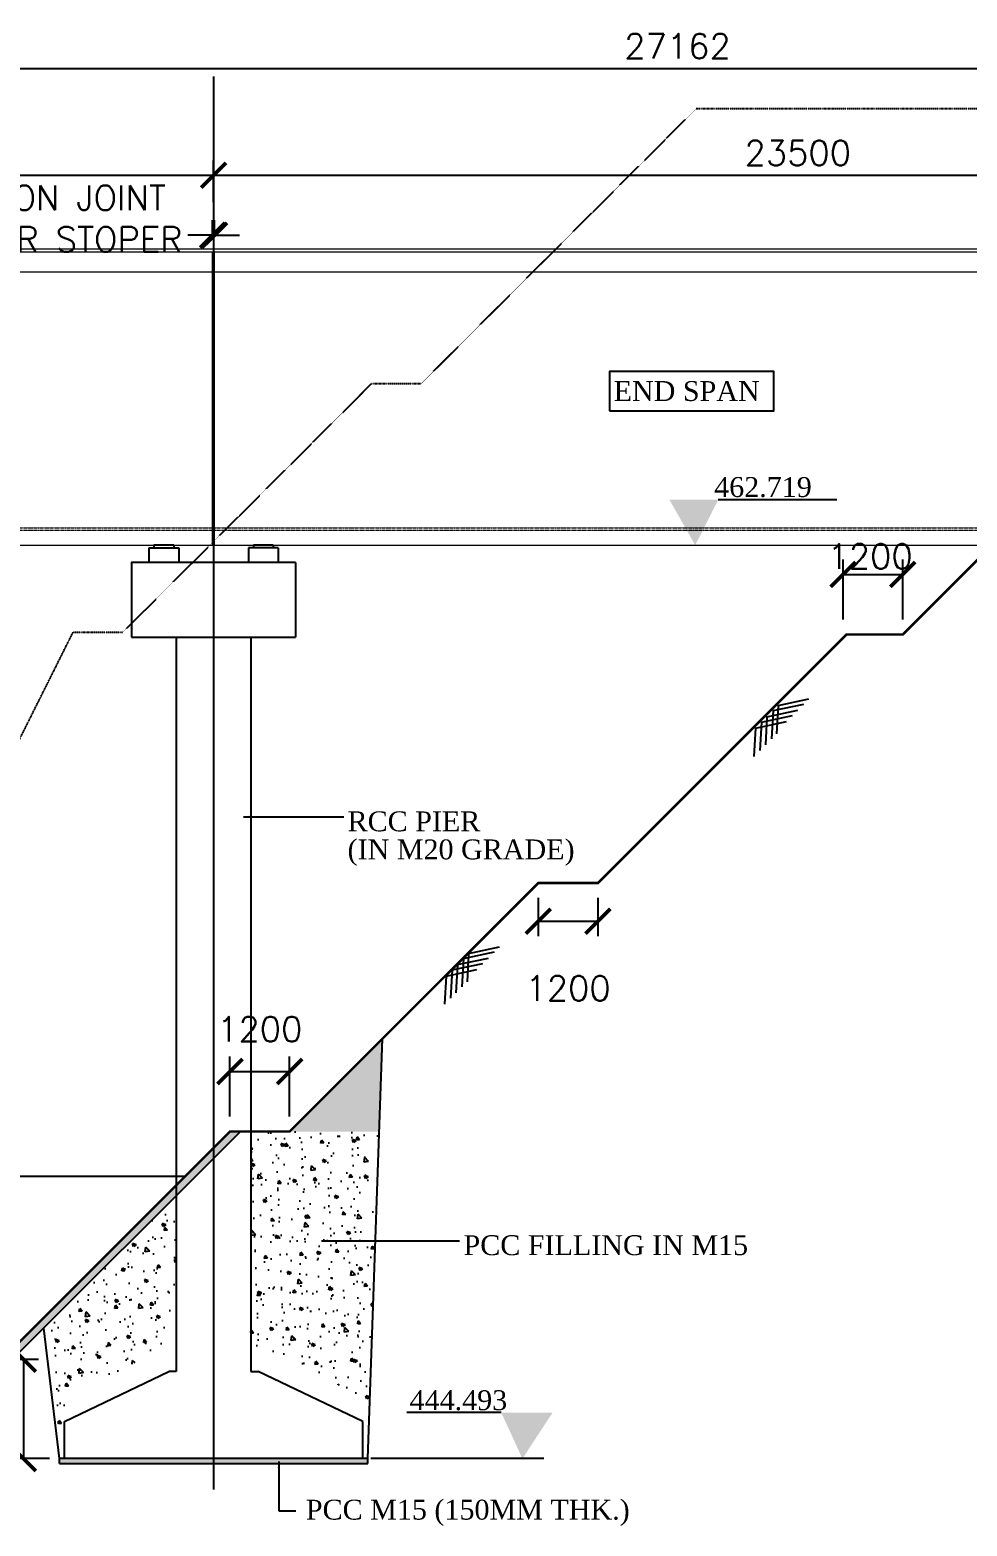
# Model space of a CAD drawing. Header units: inches. Extents: x -400915 to 515323, y 79868 to 577806.
# Drawn here: x -248878 to -230031, y 296797 to 326897 of the extents above; entities that cross this region are included whole.
import ezdxf

# ---------------------------------------------------------------- set-up
doc = ezdxf.new("R2010")
doc.units = ezdxf.units.IN
doc.header["$LTSCALE"] = 0.315
doc.header["$MEASUREMENT"] = 0
for name, pattern in [('ACAD_ISO03W100', [30, 12, -18]), ('CENTER', [50.8, 31.75, -6.35, 6.35, -6.35]), ('HIDDEN', [9.525, 6.35, -3.175])]:
    doc.linetypes.add(name, pattern=pattern)
doc.layers.get('0').update_dxf_attribs({"color": 9})
for name, color, linetype in [('CL', 5, 'CENTER'), ('exg canal', 253, 'Continuous'), ('rec', 7, 'Continuous'), ('stru', 2, 'Continuous')]:
    doc.layers.add(name, color=color, linetype=linetype)
for name, color, linetype, lineweight in [('crass barrier', 1, 'Continuous', 20), ('DIM', 1, 'Continuous', 20), ('RFC', 4, 'Continuous', 40), ('STRUC', 2, 'Continuous', 20)]:
    doc.layers.add(name, color=color, linetype=linetype, lineweight=lineweight)
doc.styles.add('ROMANS', font='ROMANS')
doc.styles.get("Standard").update_dxf_attribs({"font": 'romantic.ttf'})
doc.dimstyles.new('75', dxfattribs={"dimscale": 0, "dimtxt": 2.5, "dimasz": 2.5, "dimexe": 1.5, "dimexo": 1.5, "dimgap": 1, "dimtad": 1, "dimdec": 0, "dimzin": 0, "dimdsep": 46, "dimtxsty": 'ROMANS', "dimblk": 'ARCHTICK', "dimcen": -0.75, "dimclrd": 1, "dimclre": 1, "dimclrt": 3, "dimadec": 0, "dimazin": 0, "dimtfac": 1, "dimtdec": 0, "dimtofl": 0, "dimtmove": 0, "dimatfit": 3, "dimfxl": 1, "dimtolj": 1, "dimtzin": 0, "dimarcsym": 0})
doc.dimstyles.new('kri', dxfattribs={"dimtxt": 150, "dimasz": 125, "dimexe": 0.18, "dimexo": 0.0625, "dimgap": 0.09, "dimtad": 1, "dimdec": 0, "dimrnd": 1, "dimzin": 0, "dimdsep": 46, "dimtxsty": 'Standard', "dimblk": 'OBLIQUE', "dimcen": 0.09, "dimclrd": 1, "dimclre": 5, "dimclrt": 3, "dimadec": 0, "dimazin": 0, "dimtfac": 1, "dimtdec": 0, "dimtofl": 0, "dimtmove": 2, "dimatfit": 3, "dimfxl": 1, "dimtolj": 1, "dimtzin": 0, "dimarcsym": 0})

# ---------------------------------------------------------------- blocks, each defined once
blk = doc.blocks.new('_ArchTick')
at = {"layer": 'crass barrier', "color": 0, "const_width": 0.15}
blk.add_lwpolyline([(-0.5, -0.5), (0.5, 0.5)], dxfattribs=at)
blk = doc.blocks.new('*D209')
at = {"layer": 'Defpoints', "color": 0, "linetype": 'Continuous', "transparency": 16777216}
for p in [(-222273, 326119), (-249435, 325647), (-222273, 325218)]:
    blk.add_point(p, dxfattribs=at)
at = {"layer": 'STRUC', "color": 1, "linetype": 'Continuous', "lineweight": -2, "transparency": 16777216}
for p, q in [((-249435, 325947), (-249435, 326419)), ((-222273, 325518), (-222273, 326419)), ((-249435, 326119), (-222273, 326119))]:
    blk.add_line(p, q, dxfattribs=at)
at = {"layer": 'STRUC', "color": 1, "linetype": 'Continuous', "lineweight": -2, "transparency": 16777216, "xscale": 500, "yscale": 500, "zscale": 500, "rotation": 180}
blk.add_blockref('_ArchTick', (-249435, 326119), dxfattribs=at)
at = {"layer": 'STRUC', "color": 1, "linetype": 'Continuous', "lineweight": -2, "transparency": 16777216, "xscale": 500, "yscale": 500, "zscale": 500}
blk.add_blockref('_ArchTick', (-222273, 326119), dxfattribs=at)
at = {"layer": 'STRUC', "color": 3, "linetype": 'Continuous', "transparency": 16777216, "insert": (-235854, 326569), "char_height": 500, "attachment_point": 5, "style": 'ROMANS'}
blk.add_mtext('\\A1;27162', dxfattribs=at)
blk = doc.blocks.new('*D211')
at = {"layer": 'Defpoints', "color": 0, "linetype": 'Continuous', "transparency": 16777216}
for p in [(-245185, 323972), (-268685, 323129), (-245185, 323129)]:
    blk.add_point(p, dxfattribs=at)
at = {"layer": 'STRUC', "color": 1, "linetype": 'Continuous', "lineweight": -2, "transparency": 16777216}
for p, q in [((-268685, 323429), (-268685, 324272)), ((-245185, 323429), (-245185, 324272)), ((-268685, 323972), (-245185, 323972))]:
    blk.add_line(p, q, dxfattribs=at)
at = {"layer": 'STRUC', "color": 1, "linetype": 'Continuous', "lineweight": -2, "transparency": 16777216, "xscale": 500, "yscale": 500, "zscale": 500, "rotation": 180}
blk.add_blockref('_ArchTick', (-268685, 323972), dxfattribs=at)
at = {"layer": 'STRUC', "color": 1, "linetype": 'Continuous', "lineweight": -2, "transparency": 16777216, "xscale": 500, "yscale": 500, "zscale": 500}
blk.add_blockref('_ArchTick', (-245185, 323972), dxfattribs=at)
at = {"layer": 'STRUC', "color": 3, "linetype": 'Continuous', "transparency": 16777216, "insert": (-256935, 324422), "char_height": 500, "attachment_point": 5, "style": 'ROMANS'}
blk.add_mtext('\\A1;23500', dxfattribs=at)
blk = doc.blocks.new('*D212')
at = {"layer": 'Defpoints', "color": 0, "linetype": 'Continuous', "transparency": 16777216}
for p in [(-221685, 323972), (-245185, 323129), (-221685, 322492)]:
    blk.add_point(p, dxfattribs=at)
at = {"layer": 'STRUC', "color": 1, "linetype": 'Continuous', "lineweight": -2, "transparency": 16777216}
for p, q in [((-245185, 323429), (-245185, 324272)), ((-221685, 322792), (-221685, 324272)), ((-245185, 323972), (-221685, 323972))]:
    blk.add_line(p, q, dxfattribs=at)
at = {"layer": 'STRUC', "color": 1, "linetype": 'Continuous', "lineweight": -2, "transparency": 16777216, "xscale": 500, "yscale": 500, "zscale": 500, "rotation": 180}
blk.add_blockref('_ArchTick', (-245185, 323972), dxfattribs=at)
at = {"layer": 'STRUC', "color": 1, "linetype": 'Continuous', "lineweight": -2, "transparency": 16777216, "xscale": 500, "yscale": 500, "zscale": 500}
blk.add_blockref('_ArchTick', (-221685, 323972), dxfattribs=at)
at = {"layer": 'STRUC', "color": 3, "linetype": 'Continuous', "transparency": 16777216, "insert": (-233435, 324422), "char_height": 500, "attachment_point": 5, "style": 'ROMANS'}
blk.add_mtext('\\A1;23500', dxfattribs=at)
blk = doc.blocks.new('*D236')
at = {"layer": 'Defpoints', "color": 0, "linetype": 'Continuous', "transparency": 16777216}
for p in [(-249435, 300154), (-249008, 298154), (-248185, 298154)]:
    blk.add_point(p, dxfattribs=at)
at = {"layer": 'STRUC', "color": 1, "linetype": 'Continuous', "lineweight": -2, "transparency": 16777216}
for p, q in [((-249135, 300154), (-248708, 300154)), ((-249008, 300154), (-249008, 298154)), ((-248485, 298154), (-249308, 298154))]:
    blk.add_line(p, q, dxfattribs=at)
at = {"layer": 'STRUC', "color": 1, "linetype": 'Continuous', "lineweight": -2, "transparency": 16777216, "xscale": 500, "yscale": 500, "zscale": 500}
for p, rotation in [((-249008, 300154), 90), ((-249008, 298154), 270)]:
    blk.add_blockref('_ArchTick', p, dxfattribs=dict(at, rotation=rotation))
at = {"layer": 'STRUC', "color": 3, "linetype": 'Continuous', "transparency": 16777216, "insert": (-250358, 299154), "char_height": 500, "attachment_point": 5, "rotation": 90, "style": 'ROMANS'}
blk.add_mtext('\\A1;2000', dxfattribs=at)
blk = doc.blocks.new('_Oblique')
at = {"color": 0, "linetype": 'ByBlock', "lineweight": -2}
blk.add_line((-0.5, -0.5), (0.5, 0.5), dxfattribs=at)
blk = doc.blocks.new('*D217')
at = {"layer": 'Defpoints', "color": 0, "linetype": 'Continuous', "transparency": 16777216}
for p in [(-245205, 322768), (-245205, 322430), (-245165, 322430)]:
    blk.add_point(p, dxfattribs=at)
at = {"layer": 'STRUC', "color": 1, "linetype": 'Continuous', "lineweight": -2, "transparency": 16777216}
for p, q in [((-245205, 322730), (-245205, 323068)), ((-245165, 322730), (-245165, 323068)), ((-245205, 322768), (-245705, 322768)), ((-245165, 322768), (-244665, 322768))]:
    blk.add_line(p, q, dxfattribs=at)
at = {"layer": 'STRUC', "color": 1, "linetype": 'Continuous', "lineweight": -2, "transparency": 16777216, "xscale": 500, "yscale": 500, "zscale": 500}
blk.add_blockref('_ArchTick', (-245205, 322768), dxfattribs=at)
at = {"layer": 'STRUC', "color": 1, "linetype": 'Continuous', "lineweight": -2, "transparency": 16777216, "xscale": 500, "yscale": 500, "zscale": 500, "rotation": 180}
blk.add_blockref('_ArchTick', (-245165, 322768), dxfattribs=at)
at = {"layer": 'STRUC', "color": 3, "linetype": 'Continuous', "transparency": 16777216, "insert": (-249227, 323101), "char_height": 500, "attachment_point": 5, "style": 'ROMANS'}
blk.add_mtext('\\A1; EXPANSION JOINT \\PWITH WATER STOPER', dxfattribs=at)
blk = doc.blocks.new('*D196')
at = {"layer": 'Defpoints', "color": 0, "linetype": 'Continuous', "transparency": 16777216}
for p in [(-238655, 309734), (-237455, 309734), (-237455, 308967)]:
    blk.add_point(p, dxfattribs=at)
at = {"layer": 'STRUC', "color": 1, "linetype": 'Continuous', "lineweight": -2, "transparency": 16777216}
for p, q in [((-238655, 309434), (-238655, 308667)), ((-237455, 309434), (-237455, 308667)), ((-238655, 308967), (-237455, 308967))]:
    blk.add_line(p, q, dxfattribs=at)
at = {"layer": 'STRUC', "color": 1, "linetype": 'Continuous', "lineweight": -2, "transparency": 16777216, "xscale": 500, "yscale": 500, "zscale": 500, "rotation": 180}
blk.add_blockref('_ArchTick', (-238655, 308967), dxfattribs=at)
at = {"layer": 'STRUC', "color": 1, "linetype": 'Continuous', "lineweight": -2, "transparency": 16777216, "xscale": 500, "yscale": 500, "zscale": 500}
blk.add_blockref('_ArchTick', (-237455, 308967), dxfattribs=at)
at = {"layer": 'STRUC', "color": 3, "linetype": 'Continuous', "transparency": 16777216, "insert": (-238055, 307617), "char_height": 500, "attachment_point": 5, "style": 'ROMANS'}
blk.add_mtext('\\A1;1200', dxfattribs=at)
blk = doc.blocks.new('*D197')
at = {"layer": 'Defpoints', "color": 0, "linetype": 'Continuous', "transparency": 16777216}
for p in [(-243655, 305943), (-244855, 304734), (-243655, 304734)]:
    blk.add_point(p, dxfattribs=at)
at = {"layer": 'STRUC', "color": 1, "linetype": 'Continuous', "lineweight": -2, "transparency": 16777216}
for p, q in [((-244855, 305034), (-244855, 306243)), ((-243655, 305034), (-243655, 306243)), ((-244855, 305943), (-243655, 305943))]:
    blk.add_line(p, q, dxfattribs=at)
at = {"layer": 'STRUC', "color": 1, "linetype": 'Continuous', "lineweight": -2, "transparency": 16777216, "xscale": 500, "yscale": 500, "zscale": 500, "rotation": 180}
blk.add_blockref('_ArchTick', (-244855, 305943), dxfattribs=at)
at = {"layer": 'STRUC', "color": 1, "linetype": 'Continuous', "lineweight": -2, "transparency": 16777216, "xscale": 500, "yscale": 500, "zscale": 500}
blk.add_blockref('_ArchTick', (-243655, 305943), dxfattribs=at)
at = {"layer": 'STRUC', "color": 3, "linetype": 'Continuous', "transparency": 16777216, "insert": (-244255, 306793), "char_height": 500, "attachment_point": 5, "style": 'ROMANS'}
blk.add_mtext('\\A1;1200', dxfattribs=at)
blk = doc.blocks.new('*D198')
at = {"layer": 'Defpoints', "color": 0, "linetype": 'Continuous', "transparency": 16777216}
for p in [(-231324, 315943), (-232524, 314734), (-231324, 314734)]:
    blk.add_point(p, dxfattribs=at)
at = {"layer": 'STRUC', "color": 1, "linetype": 'Continuous', "lineweight": -2, "transparency": 16777216}
for p, q in [((-232524, 315034), (-232524, 316243)), ((-231324, 315034), (-231324, 316243)), ((-232524, 315943), (-231324, 315943))]:
    blk.add_line(p, q, dxfattribs=at)
at = {"layer": 'STRUC', "color": 1, "linetype": 'Continuous', "lineweight": -2, "transparency": 16777216, "xscale": 500, "yscale": 500, "zscale": 500, "rotation": 180}
blk.add_blockref('_ArchTick', (-232524, 315943), dxfattribs=at)
at = {"layer": 'STRUC', "color": 1, "linetype": 'Continuous', "lineweight": -2, "transparency": 16777216, "xscale": 500, "yscale": 500, "zscale": 500}
blk.add_blockref('_ArchTick', (-231324, 315943), dxfattribs=at)
at = {"layer": 'STRUC', "color": 3, "linetype": 'Continuous', "transparency": 16777216, "insert": (-231981, 316305), "char_height": 500, "attachment_point": 5, "style": 'ROMANS'}
blk.add_mtext('\\A1;1200', dxfattribs=at)

msp = doc.modelspace()

# ---------------------------------------------------------------- hatches: boundary and pattern name
at = {"layer": 'rec', "ltscale": 0.5}
h = msp.add_hatch(dxfattribs=at)
h.set_pattern_fill('AR-CONC', color=256, scale=100, style=0)
h.set_pattern_definition([(50, (-306980.1, 2758.6), (717.2602, -62.7521), [75, -825]), (355, (-306980.1, 2758.6), (-138.7513, 752.1921), [60, -660]), (100.4514, (-306920.3, 2753.36), (578.5094, 689.4395), [63.7402, -701.1421]), (46.1842, (-306980.1, 2958.6), (1067.241, -165.519), [112.5, -1237.5]), (96.6356, (-306891.1, 2944.8), (934.6627, 974.118), [95.6103, -1051.713]), (351.1842, (-306980.1, 2958.6), (934.662, 974.1186), [90, -990]), (21, (-306880.1, 2908.6), (596.907, -402.6189), [75, -825]), (326, (-306880.1, 2908.6), (243.3153, 725.15), [60, -660]), (71.4514, (-306830.34, 2875.04), (840.2226, 322.5305), [63.7402, -701.1421]), (37.5, (-306980.08, 2758.6), (12.15986, 332.89385), [0, -652, 0, -670, 0, -662.5]), (7.5, (-306980.08, 2758.6), (263.06954, 394.4117), [0, -382, 0, -637, 0, -252.5]), (327.5, (-307203.08, 2758.6), (533.82244, -22.55487), [0, -250, 0, -780, 0, -1035]), (317.5, (-307303.1, 2758.6), (583.1862, 100.105), [0, -325, 0, -518, 0, -735])])
h.paths.add_polyline_path([(-272085.5, 306604.9), (-272014.8, 304734.2), (-270214.8, 304734.2)])
h.paths.add_polyline_path([(-241784, 306604.9), (-243654.8, 304734.2), (-241854.8, 304734.2)])
h = msp.add_hatch(dxfattribs=at)
h.set_pattern_fill('AR-SAND', color=256, scale=100, style=0)
h.set_pattern_definition([(37.5, (-306980.08, 2758.59), (-6.299336, 192.68238), [0, -152, 0, -170, 0, -162.5]), (7.5, (-306980.08, 2758.6), (176.97767, 282.2146), [0, -82, 0, -137, 0, -52.5]), (327.5, (-307103.08, 2758.59), (311.41419, 0.565905), [0, -50, 0, -180, 0, -235]), (317.5, (-307103.08, 2758.6), (300.61266, 87.76756), [0, -25, 0, -118, 0, -135])])
h.paths.add_polyline_path([(-269014.8, 304734.2), (-269226.9, 304734.2), (-268684.8, 304192), (-268684.8, 304404.2)])
h.paths.add_polyline_path([(-268684.8, 304404.2), (-268684.8, 304192), (-267934.8, 303442), (-267934.8, 303654.2)])
h.paths.add_polyline_path([(-267934.8, 303654.2), (-267934.8, 303442), (-264496.9, 300004.2), (-249372.6, 300004.2), (-245934.8, 303442), (-245934.8, 303654.2), (-249434.8, 300154.2), (-264434.8, 300154.2)])
h.paths.add_polyline_path([(-245184.8, 304192), (-245184.8, 304404.2), (-245934.8, 303654.2), (-245934.8, 303442)])
h.paths.add_polyline_path([(-244642.6, 304734.2), (-244854.8, 304734.2), (-245184.8, 304404.2), (-245184.8, 304192)])
h.paths.add_polyline_path([(-264361.5, 298628), (-264361.5, 300180.3), (-263761.5, 300180.3), (-263761.5, 298628)], flags=9)
h.paths.add_polyline_path([(-250508.1, 298628), (-250508.1, 300180.3), (-249908.1, 300180.3), (-249908.1, 298628)], flags=9)
h = msp.add_hatch(dxfattribs=at)
h.set_pattern_fill('AR-CONC', color=256, scale=100, style=0)
h.set_pattern_definition([(130, (-206889.47, 2758.6), (-717.2602, -62.7521), [75, -825]), (185, (-206889.5, 2758.6), (138.7513, 752.1921), [60, -660]), (79.5486, (-206949.24, 2753.36), (-578.5094, 689.4395), [63.7402, -701.1421]), (133.8158, (-206889.5, 2958.6), (-1067.241, -165.519), [112.5, -1237.5]), (83.3644, (-206978.4, 2944.8), (-934.6627, 974.118), [95.6103, -1051.713]), (188.8158, (-206889.5, 2958.6), (-934.662, 974.1186), [90, -990]), (159, (-206989.47, 2908.6), (-596.907, -402.6189), [75, -825]), (214, (-206989.5, 2908.6), (-243.3153, 725.15), [60, -660]), (108.5486, (-207039.2, 2875.04), (-840.2226, 322.5305), [63.7402, -701.1421]), (142.5, (-206889.47, 2758.6), (-12.15986, 332.89385), [0, -652, 0, -670, 0, -662.5]), (172.5, (-206889.47, 2758.6), (-263.06954, 394.4117), [0, -382, 0, -637, 0, -252.5]), (212.5, (-206666.47, 2758.6), (-533.82244, -22.55487), [0, -250, 0, -780, 0, -1035]), (222.5, (-206566.47, 2758.6), (-583.1862, 100.105), [0, -325, 0, -518, 0, -735])])
h.paths.add_polyline_path([(-245934.8, 303442), (-245934.8, 300404.2), (-246084.8, 300404.2), (-248184.8, 299404.2), (-248184.8, 298654.2), (-248284.8, 298654.2), (-248597, 300779.8)])
h.paths.add_polyline_path([(-244434.8, 304734.2), (-241854.8, 304734.2), (-242084.8, 298654.2), (-242184.8, 298654.2), (-242184.8, 299404.2), (-244284.8, 300404.2), (-244434.8, 300404.2)])
h = msp.add_hatch(dxfattribs=at)
h.set_pattern_fill('AR-CONC', color=6, scale=30, style=0)
h.set_pattern_definition([(130, (-206889.47, 2258.59), (-215.17805, -18.82564), [22.5, -247.5]), (185, (-206889.47, 2258.59), (41.6254, 225.65764), [18, -198]), (79.5486, (-206907.4, 2257.02), (-173.55281, 206.83186), [19.12206, -210.34263]), (133.8158, (-206889.47, 2318.6), (-320.17231, -49.6557), [33.75, -371.25]), (83.3644, (-206916.15, 2314.45), (-280.3988, 292.23536), [28.6831, -315.5139]), (188.8158, (-206889.47, 2318.6), (-280.3986, 292.23558), [27, -297]), (159, (-206919.47, 2303.59), (-179.07212, -120.78567), [22.5, -247.5]), (214, (-206919.47, 2303.59), (-72.9946, 217.54501), [18, -198]), (108.5486, (-206934.39, 2293.52), (-252.06679, 96.75915), [19.12206, -210.34263]), (142.5, (-206889.47, 2258.59), (-3.647957, 99.868156), [0, -195.6, 0, -201, 0, -198.75]), (172.5, (-206889.47, 2258.59), (-78.92086, 118.323514), [0, -114.6, 0, -191.1, 0, -75.75]), (212.5, (-206822.57, 2258.59), (-160.14673, -6.766462), [0, -75, 0, -234, 0, -310.5]), (222.5, (-206792.57, 2258.59), (-174.95585, 30.031495), [0, -97.5, 0, -155.4, 0, -220.5])])
h.paths.add_polyline_path([(-245184.8, 298154.2), (-242084.8, 298154.2), (-242084.8, 298054.2), (-245184.8, 298054.2)])
h.paths.add_polyline_path([(-248284.8, 298154.2), (-245184.8, 298154.2), (-245184.8, 298054.2), (-248284.8, 298054.2)])

# ---------------------------------------------------------------- linework, layer by layer
for p, q in [((-235034, 317447.3), (-232651.6, 317447.3)), ((-239398.3, 299079.4), (-241299.6, 299079.4))]:
    msp.add_line(p, q)
at = {"layer": 'CL'}
for p, q in [((-245184.8, 325957.3), (-245184.8, 297530.2)), ((-268114.8, 303834.2), (-245754.8, 303834.2))]:
    msp.add_line(p, q, dxfattribs=at)
at = {"layer": 'DIM'}
for points in [[(-235034, 317447.3), (-236019.4, 317449.6), (-235497.2, 316530.2)], [(-239398.3, 299079.4), (-238364.3, 299081.9), (-238973.7, 298154.2)]]:
    msp.add_solid(points, dxfattribs=at)
at = {"layer": 'exg canal', "linetype": 'ACAD_ISO03W100', "ltscale": 0.5}
for p, q in [((-241008.5, 319781.2), (-235473.5, 325316.2)), ((-235473.5, 325316.2), (-199854.6, 325316.2)), ((-247008.5, 314781.2), (-242008.5, 319781.2)), ((-242008.5, 319781.2), (-241008.5, 319781.2)), ((-250508.5, 309781.2), (-248008.5, 314781.2)), ((-248008.5, 314781.2), (-247008.5, 314781.2))]:
    msp.add_line(p, q, dxfattribs=at)
at = {"layer": 'rec', "ltscale": 0.5}
for p, q in [((-235939.5, 324850.2), (-235939.5, 324850.2)), ((-242084.8, 298154.2), (-241784, 306604.9)), ((-249372.6, 300004.2), (-244642.6, 304734.2)), ((-248284.8, 298154.2), (-248597, 300779.8)), ((-238541.2, 298154.2), (-242021.5, 298154.2))]:
    msp.add_line(p, q, dxfattribs=at)
at = {"layer": 'rec', "ltscale": 0.5, "const_width": 50}
for points in [[(-256934.8, 300154.2), (-249434.8, 300154.2), (-244854.8, 304734.2), (-243654.8, 304734.2), (-238654.8, 309734.2), (-237454.8, 309734.2), (-232454.8, 314734.2), (-231324.2, 314734.2), (-226324.2, 319734.2), (-223324.2, 319734.2), (-214951.2, 325316.2), (-183551, 325316.2)], [(-256934.8, 300154.2), (-249434.8, 300154.2), (-244854.8, 304734.2), (-243654.8, 304734.2), (-238654.8, 309734.2), (-237454.8, 309734.2), (-232454.8, 314734.2), (-231324.2, 314734.2), (-226324.2, 319734.2), (-223324.2, 319734.2), (-214951.2, 325316.2), (-182000.3, 325316.2)]]:
    msp.add_lwpolyline(points, dxfattribs=at)
at = {"layer": 'rec', "ltscale": 0.5}
msp.add_lwpolyline([(-237222.9, 319231.4), (-233916.1, 319231.4), (-233916.1, 320023.6), (-237222.9, 320023.6)], close=True, dxfattribs=at)
at = {"layer": 'RFC', "lineweight": 15}
for p, q in [((-292184.8, 322492.2), (-221684.8, 322492.2)), ((-268664.8, 322430.2), (-245204.8, 322430.2)), ((-245204.8, 316530.2), (-245204.8, 322430.2)), ((-245164.8, 322430.2), (-221684.8, 322430.2)), ((-245164.8, 316530.2), (-245164.8, 322430.2)), ((-268664.8, 322030.2), (-245204.8, 322030.2)), ((-245164.8, 322030.2), (-221684.8, 322030.2)), ((-268664.8, 316530.2), (-245204.8, 316530.2)), ((-245164.8, 316530.2), (-221684.8, 316530.2))]:
    msp.add_line(p, q, dxfattribs=at)
at = {"layer": 'RFC', "linetype": 'HIDDEN', "lineweight": 15}
for p, q in [((-292184.8, 316880.2), (-245204.8, 316880.2)), ((-292184.8, 316830.2), (-245204.8, 316830.2)), ((-245164.8, 316880.2), (-221684.8, 316880.2)), ((-245164.8, 316830.2), (-221684.8, 316830.2))]:
    msp.add_line(p, q, dxfattribs=at)
at = {"layer": 'stru'}
for p, q in [((-246484.8, 316480.2), (-245884.8, 316480.2)), ((-246484.8, 316480.2), (-246484.8, 316180.2)), ((-246384.8, 316530.2), (-246384.8, 316480.2)), ((-245984.8, 316530.2), (-246384.8, 316530.2)), ((-245984.8, 316530.2), (-245984.8, 316480.2)), ((-245984.8, 316530.2), (-245984.8, 316480.2)), ((-245884.8, 316480.2), (-245884.8, 316180.2)), ((-243884.8, 316480.2), (-244484.8, 316480.2)), ((-244484.8, 316480.2), (-244484.8, 316180.2)), ((-244384.8, 316530.2), (-244384.8, 316480.2)), ((-243984.8, 316530.2), (-244384.8, 316530.2)), ((-243984.8, 316530.2), (-243984.8, 316480.2)), ((-243884.8, 316480.2), (-243884.8, 316180.2)), ((-243534.8, 316180.2), (-243534.8, 314680.2)), ((-246834.8, 314680.2), (-243534.8, 314680.2)), ((-245934.8, 314680.2), (-245934.8, 299904.2)), ((-244434.8, 314680.2), (-244434.8, 299904.2)), ((-248184.8, 298904.2), (-246084.8, 299904.2)), ((-245934.8, 299904.2), (-246084.8, 299904.2)), ((-244434.8, 299904.2), (-244284.8, 299904.2)), ((-242184.8, 298904.2), (-244284.8, 299904.2)), ((-248184.8, 298154.2), (-248184.8, 298904.2)), ((-242184.8, 298154.2), (-242184.8, 298904.2)), ((-242084.8, 298154.2), (-248284.8, 298154.2)), ((-248284.8, 298054.2), (-248284.8, 298154.2)), ((-248284.8, 298054.2), (-242084.8, 298054.2)), ((-242084.8, 298054.2), (-242084.8, 298154.2))]:
    msp.add_line(p, q, dxfattribs=at)
at = {"layer": 'stru', "color": 3}
for p, q in [((-233830.4, 313303.5), (-233209.9, 313436.7)), ((-234162.7, 312971.2), (-233542.1, 313104.5)), ((-234054.8, 313079.1), (-234087.9, 312511.3)), ((-234054.8, 313079.1), (-233434.2, 313212.4)), ((-233932.1, 313201.8), (-233965.2, 312634)), ((-233932.1, 313201.8), (-233311.6, 313335)), ((-233830.4, 313303.5), (-233863.5, 312735.7)), ((-234285.2, 312848.7), (-234318.3, 312280.9)), ((-234285.2, 312848.7), (-233664.7, 312981.9)), ((-234162.7, 312971.2), (-234195.8, 312403.4)), ((-240278.9, 308092.3), (-239658.4, 308225.6)), ((-240156.2, 308215), (-239535.7, 308348.2)), ((-240054.5, 308316.7), (-240087.7, 307748.9)), ((-240054.5, 308316.7), (-239434, 308449.9)), ((-240509.3, 307861.9), (-239888.8, 307995.1)), ((-240386.8, 307984.4), (-240419.9, 307416.6)), ((-240386.8, 307984.4), (-239766.3, 308117.7)), ((-240278.9, 308092.3), (-240312, 307524.5)), ((-240156.2, 308215), (-240189.4, 307647.2)), ((-240509.3, 307861.9), (-240542.5, 307294.1))]:
    msp.add_line(p, q, dxfattribs=at)
at = {"layer": 'stru'}
msp.add_lwpolyline([(-243534.8, 316180.2), (-244184.8, 316180.2), (-245184.8, 316180.2), (-246184.8, 316180.2), (-246834.8, 316180.2), (-246834.8, 315430.2), (-246834.8, 314680.2)], dxfattribs=at)

# ---------------------------------------------------------------- texts
for s, p in [('END SPAN', (-237138.5, 319432.3)), ('462.719', (-235117.1, 317500.8)), ('RCC PIER', (-242489.2, 310775.4)), ('(IN M20 GRADE)', (-242489.2, 310210.2)), ('PCC FILLING IN M15', (-240157.7, 302248.7)), ('444.493', (-241242.6, 299129.9)), ('PCC M15 (150MM THK.)', (-243328.3, 296927.1))]:
    msp.add_text(s, height=400, dxfattribs=at).set_placement(p)

# ---------------------------------------------------------------- dimensions: what is measured, and where the dimension line sits
at = {"layer": 'STRUC', "linetype": 'Continuous'}
for base, p1, p2, picture, middle in [((-222272.8, 326118.9), (-249434.8, 325647.5), (-222272.8, 325217.6), '*D209', (-235853.8, 326568.9)), ((-245184.8, 323971.9), (-268684.8, 323128.7), (-245184.8, 323128.7), '*D211', (-256934.8, 324421.9)), ((-221684.8, 323971.9), (-245184.8, 323128.7), (-221684.8, 322492.2), '*D212', (-233434.8, 324421.9)), ((-237454.8, 308967), (-238654.8, 309734.2), (-237454.8, 309734.2), '*D196', (-238054.8, 307617)), ((-243654.8, 305942.5), (-244854.8, 304734.2), (-243654.8, 304734.2), '*D197', (-244254.8, 306792.5))]:
    dim = msp.add_linear_dim(base=base, p1=p1, p2=p2, dimstyle='75', override={"dimscale": 200, "dimtmove": 2}, dxfattribs=at)
    dim.commit()
    dim.dimension.update_dxf_attribs({"geometry": picture, "text_midpoint": middle})
dim = msp.add_linear_dim(base=(-245204.8, 322767.5), p1=(-245164.8, 322430.2), p2=(-245204.8, 322430.2), angle=180, text=' EXPANSION JOINT \\PWITH WATER STOPER', dimstyle='75', override={"dimscale": 200, "dimtmove": 2}, dxfattribs=at)
dim.commit()
dim.dimension.update_dxf_attribs({"geometry": '*D217', "text_midpoint": (-249227.5, 323101.2), "dimtype": 160})
dim = msp.add_linear_dim(base=(-231324.2, 315942.5), p1=(-232524.2, 314734.2), p2=(-231324.2, 314734.2), dimstyle='75', override={"dimscale": 200, "dimtmove": 2}, dxfattribs=at)
dim.commit()
dim.dimension.update_dxf_attribs({"geometry": '*D198', "text_midpoint": (-231981.1, 316304.5), "dimtype": 160})
dim = msp.add_linear_dim(base=(-249008.1, 298154.2), p1=(-249434.8, 300154.2), p2=(-248184.8, 298154.2), angle=90, dimstyle='75', override={"dimscale": 200, "dimtmove": 2}, dxfattribs=at)
dim.commit()
dim.dimension.update_dxf_attribs({"geometry": '*D236', "text_midpoint": (-250358.1, 299154.2)})

# ---------------------------------------------------------------- leaders
at = {"layer": 'rec', "ltscale": 0.5}
for points in [[(-244584.8, 311065.7), (-242568, 311065.7)], [(-243011.5, 302538.9), (-240236.5, 302538.9)], [(-243873.7, 298096.1), (-243873.7, 297105.9), (-243528.7, 297105.9)]]:
    msp.add_leader(points, dimstyle='kri', override={"dimgap": 0.09, "dimtad": 0}, dxfattribs=at)

doc.saveas('drawing.dxf')
